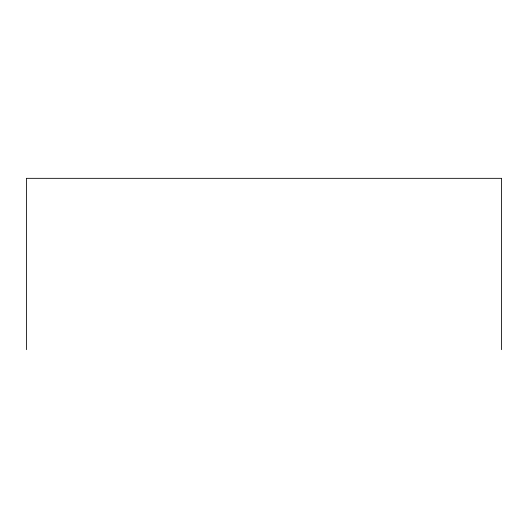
<?xml version="1.0" encoding="UTF-8"?>
<svg xmlns="http://www.w3.org/2000/svg" width="528" height="528" viewBox="0 0 528 528"><rect width="100%" height="100%" fill="white"/><g stroke="black" fill="none" stroke-linecap="round" stroke-linejoin="round"><path stroke-width="0.79" d="M501.6 349.668L501.6 178.332L26.4 178.332L26.4 349.668"/></g></svg>
